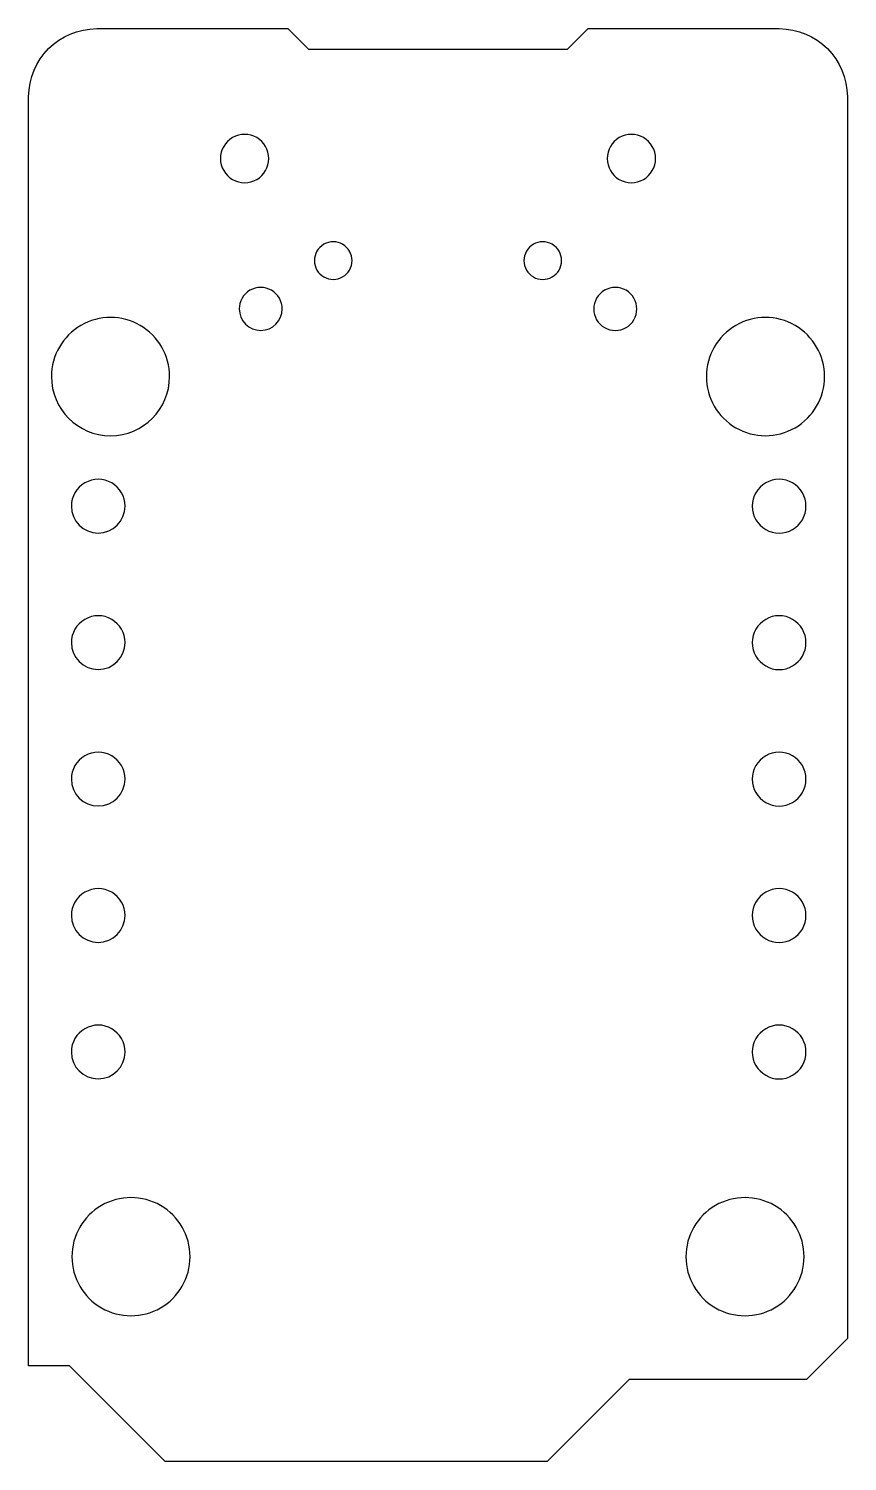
# Model space of a CAD drawing. Extents: x 0 to 15.2, y 0 to 26.7.
import ezdxf

# ---------------------------------------------------------------- set-up
doc = ezdxf.new("R2010")
doc.units = 0
doc.layers.add('Ebene_1', color=7, linetype='CONTINUOUS')

msp = doc.modelspace()

# ---------------------------------------------------------------- linework, layer by layer
at = {"layer": 'Ebene_1', "color": 7}
for points in [[(1.27, 26.669909), (4.826, 26.669909), (5.207, 26.288909), (10.033, 26.288909), (10.414, 26.669909), (13.97, 26.669909)], [(15.24, 25.399909), (15.24, 2.28593), (14.478, 1.524), (11.176, 1.524), (9.652, 0), (2.54, 0), (0.762, 1.778), (0, 1.778)]]:
    msp.add_lwpolyline(points, dxfattribs=at)
for points in [[(3.57, 24.251913)], [(10.77002, 24.251913)], [(5.31999, 22.351929)], [(9.21999, 22.351929)], [(3.91999, 21.451923)], [(10.52001, 21.451923)], [(0.424, 20.192929)], [(12.616, 20.192929)], [(0.7954, 17.779929)], [(13.47001, 17.779929)], [(0.7954, 15.239929)], [(13.47001, 15.239929)], [(0.7954, 12.699928)], [(13.47001, 12.699928)], [(0.7954, 10.159928)], [(13.47001, 10.159928)], [(0.7954, 7.619928)], [(13.47001, 7.619928)], [(0.805, 3.809927)], [(12.235, 3.809927)]]:
    msp.add_lwpolyline(points, close=True, dxfattribs=at)
for points in [[(0, 25.399909), (0, 26.101311), (0.568598, 26.669909), (1.27, 26.669909)], [(13.97, 26.669909), (14.671402, 26.669909), (15.24, 26.101311), (15.24, 25.399909)], [(0, 1.778), (0, 1.778), (0, 25.399909), (0, 25.399909)], [(3.795, 24.641624), (3.65577, 24.56124), (3.57, 24.412683), (3.57, 24.251913)], [(4.245, 24.641624), (4.10577, 24.722009), (3.93423, 24.722009), (3.795, 24.641624)], [(4.47, 24.251913), (4.47, 24.412683), (4.38423, 24.56124), (4.245, 24.641624)], [(10.99502, 24.641624), (10.85579, 24.56124), (10.77002, 24.412683), (10.77002, 24.251913)], [(11.44502, 24.641624), (11.30579, 24.722009), (11.13425, 24.722009), (10.99502, 24.641624)], [(11.67002, 24.251913), (11.67002, 24.412683), (11.58425, 24.56124), (11.44502, 24.641624)], [(3.57, 24.251913), (3.57, 24.091143), (3.65577, 23.942586), (3.795, 23.862202)], [(4.245, 23.862202), (4.38423, 23.942586), (4.47, 24.091143), (4.47, 24.251913)], [(10.77002, 24.251913), (10.77002, 24.091143), (10.85579, 23.942586), (10.99502, 23.862202)], [(11.44502, 23.862202), (11.58425, 23.942586), (11.67002, 24.091143), (11.67002, 24.251913)], [(3.795, 23.862202), (3.93423, 23.781817), (4.10577, 23.781817), (4.245, 23.862202)], [(10.99502, 23.862202), (11.13425, 23.781817), (11.30579, 23.781817), (11.44502, 23.862202)], [(5.844998, 22.655042), (5.736706, 22.717565), (5.603284, 22.717565), (5.494993, 22.655042)], [(9.745291, 22.655907), (9.636848, 22.718661), (9.503132, 22.718661), (9.394689, 22.655907)], [(5.494993, 22.655042), (5.386701, 22.59252), (5.31999, 22.476974), (5.31999, 22.351929)], [(6.02, 22.351929), (6.02, 22.476974), (5.953289, 22.59252), (5.844998, 22.655042)], [(9.394689, 22.655907), (9.286245, 22.593154), (9.219617, 22.47722), (9.21999, 22.351929)], [(9.91999, 22.351929), (9.920363, 22.47722), (9.853735, 22.593154), (9.745291, 22.655907)], [(5.31999, 22.351929), (5.31999, 22.226884), (5.386701, 22.111338), (5.494993, 22.048816)], [(5.844998, 22.048816), (5.953289, 22.111338), (6.02, 22.226884), (6.02, 22.351929)], [(9.21999, 22.351929), (9.219617, 22.226638), (9.286245, 22.110704), (9.394689, 22.047951)], [(9.745291, 22.047951), (9.853735, 22.110704), (9.920363, 22.226638), (9.91999, 22.351929)], [(4.5202, 21.798939), (4.396333, 21.870554), (4.243647, 21.870554), (4.11978, 21.798939)], [(5.494993, 22.048816), (5.603284, 21.986293), (5.736706, 21.986293), (5.844998, 22.048816)], [(9.394689, 22.047951), (9.503132, 21.985197), (9.636848, 21.985197), (9.745291, 22.047951)], [(11.12022, 21.798939), (10.996353, 21.870554), (10.843667, 21.870554), (10.7198, 21.798939)], [(4.11978, 21.798939), (3.995913, 21.727324), (3.91973, 21.595002), (3.91999, 21.451923)], [(4.71999, 21.451923), (4.72025, 21.595002), (4.644067, 21.727324), (4.5202, 21.798939)], [(10.7198, 21.798939), (10.595933, 21.727324), (10.51975, 21.595002), (10.52001, 21.451923)], [(11.32001, 21.451923), (11.32027, 21.595002), (11.244087, 21.727324), (11.12022, 21.798939)], [(2.074, 21.145557), (1.733659, 21.342053), (1.314341, 21.342053), (0.974, 21.145557)], [(3.91999, 21.451923), (3.920391, 21.231293), (4.099359, 21.052649), (4.31999, 21.052649)], [(4.31999, 21.052649), (4.540621, 21.052649), (4.719589, 21.231293), (4.71999, 21.451923)], [(10.52001, 21.451923), (10.51975, 21.308844), (10.595933, 21.176522), (10.7198, 21.104907)], [(11.12022, 21.104907), (11.244087, 21.176522), (11.32027, 21.308844), (11.32001, 21.451923)], [(14.266, 21.145557), (13.925659, 21.342053), (13.506341, 21.342053), (13.166, 21.145557)], [(0.974, 21.145557), (0.633659, 20.949061), (0.424, 20.585921), (0.424, 20.192929)], [(2.624, 20.192929), (2.624, 20.585921), (2.414341, 20.949061), (2.074, 21.145557)], [(10.7198, 21.104907), (10.843667, 21.033292), (10.996353, 21.033292), (11.12022, 21.104907)], [(13.166, 21.145557), (12.825659, 20.949061), (12.616, 20.585921), (12.616, 20.192929)], [(14.816, 20.192929), (14.816, 20.585921), (14.606341, 20.949061), (14.266, 21.145557)], [(0.424, 20.192929), (0.424, 19.585416), (0.916487, 19.092929), (1.524, 19.092929)], [(1.524, 19.092929), (2.131513, 19.092929), (2.624, 19.585416), (2.624, 20.192929)], [(12.616, 20.192929), (12.616, 19.799937), (12.825659, 19.436797), (13.166, 19.240301)], [(14.266, 19.240301), (14.606341, 19.436797), (14.816, 19.799937), (14.816, 20.192929)], [(13.166, 19.240301), (13.506341, 19.043805), (13.925659, 19.043805), (14.266, 19.240301)], [(1.045135, 18.213706), (0.8903, 18.124186), (0.795072, 17.95878), (0.7954, 17.779929)], [(1.545665, 18.213706), (1.39083, 18.303226), (1.19997, 18.303226), (1.045135, 18.213706)], [(1.7954, 17.779929), (1.795728, 17.95878), (1.7005, 18.124186), (1.545665, 18.213706)], [(13.719743, 18.213711), (13.564907, 18.124189), (13.46968, 17.958781), (13.47001, 17.779929)], [(14.220277, 18.213711), (14.065441, 18.303232), (13.874579, 18.303232), (13.719743, 18.213711)], [(14.47001, 17.779929), (14.47034, 17.958781), (14.375113, 18.124189), (14.220277, 18.213711)], [(0.7954, 17.779929), (0.795906, 17.504144), (1.019615, 17.280845), (1.2954, 17.280845)], [(1.2954, 17.280845), (1.571185, 17.280845), (1.794894, 17.504144), (1.7954, 17.779929)], [(13.47001, 17.779929), (13.46968, 17.601077), (13.564907, 17.435669), (13.719743, 17.346147)], [(14.220277, 17.346147), (14.375113, 17.435669), (14.47034, 17.601077), (14.47001, 17.779929)], [(13.719743, 17.346147), (13.874579, 17.256626), (14.065441, 17.256626), (14.220277, 17.346147)], [(1.545665, 15.673706), (1.39083, 15.763226), (1.19997, 15.763226), (1.045135, 15.673706)], [(14.220277, 15.673711), (14.065441, 15.763232), (13.874579, 15.763232), (13.719743, 15.673711)], [(1.045135, 15.673706), (0.8903, 15.584186), (0.795072, 15.41878), (0.7954, 15.239929)], [(1.7954, 15.239929), (1.795728, 15.41878), (1.7005, 15.584186), (1.545665, 15.673706)], [(13.719743, 15.673711), (13.564907, 15.584189), (13.46968, 15.418781), (13.47001, 15.239929)], [(14.47001, 15.239929), (14.47034, 15.418781), (14.375113, 15.584189), (14.220277, 15.673711)], [(0.7954, 15.239929), (0.795906, 14.964144), (1.019615, 14.740845), (1.2954, 14.740845)], [(1.2954, 14.740845), (1.571185, 14.740845), (1.794894, 14.964144), (1.7954, 15.239929)], [(13.47001, 15.239929), (13.46968, 15.061077), (13.564907, 14.895669), (13.719743, 14.806147)], [(14.220277, 14.806147), (14.375113, 14.895669), (14.47034, 15.061077), (14.47001, 15.239929)], [(13.719743, 14.806147), (13.874579, 14.716626), (14.065441, 14.716626), (14.220277, 14.806147)], [(1.045135, 13.133705), (0.8903, 13.044185), (0.795072, 12.878779), (0.7954, 12.699928)], [(1.545665, 13.133705), (1.39083, 13.223225), (1.19997, 13.223225), (1.045135, 13.133705)], [(1.7954, 12.699928), (1.795728, 12.878779), (1.7005, 13.044185), (1.545665, 13.133705)], [(13.719743, 13.13371), (13.564907, 13.044188), (13.46968, 12.87878), (13.47001, 12.699928)], [(14.220277, 13.13371), (14.065441, 13.223231), (13.874579, 13.223231), (13.719743, 13.13371)], [(14.47001, 12.699928), (14.47034, 12.87878), (14.375113, 13.044188), (14.220277, 13.13371)], [(0.7954, 12.699928), (0.795906, 12.424143), (1.019615, 12.200844), (1.2954, 12.200844)], [(1.2954, 12.200844), (1.571185, 12.200844), (1.794894, 12.424143), (1.7954, 12.699928)], [(13.47001, 12.699928), (13.46968, 12.521076), (13.564907, 12.355668), (13.719743, 12.266146)], [(14.220277, 12.266146), (14.375113, 12.355668), (14.47034, 12.521076), (14.47001, 12.699928)], [(13.719743, 12.266146), (13.874579, 12.176625), (14.065441, 12.176625), (14.220277, 12.266146)], [(1.545665, 10.593705), (1.39083, 10.683225), (1.19997, 10.683225), (1.045135, 10.593705)], [(14.220277, 10.59371), (14.065441, 10.683231), (13.874579, 10.683231), (13.719743, 10.59371)], [(1.045135, 10.593705), (0.8903, 10.504185), (0.795072, 10.338779), (0.7954, 10.159928)], [(1.7954, 10.159928), (1.795728, 10.338779), (1.7005, 10.504185), (1.545665, 10.593705)], [(13.719743, 10.59371), (13.564907, 10.504188), (13.46968, 10.33878), (13.47001, 10.159928)], [(14.47001, 10.159928), (14.47034, 10.33878), (14.375113, 10.504188), (14.220277, 10.59371)], [(0.7954, 10.159928), (0.795906, 9.884143), (1.019615, 9.660844), (1.2954, 9.660844)], [(1.2954, 9.660844), (1.571185, 9.660844), (1.794894, 9.884143), (1.7954, 10.159928)], [(13.47001, 10.159928), (13.46968, 9.981076), (13.564907, 9.815668), (13.719743, 9.726146)], [(14.220277, 9.726146), (14.375113, 9.815668), (14.47034, 9.981076), (14.47001, 10.159928)], [(13.719743, 9.726146), (13.874579, 9.636625), (14.065441, 9.636625), (14.220277, 9.726146)], [(1.045135, 8.053705), (0.8903, 7.964185), (0.795072, 7.798779), (0.7954, 7.619928)], [(1.545665, 8.053705), (1.39083, 8.143225), (1.19997, 8.143225), (1.045135, 8.053705)], [(1.7954, 7.619928), (1.795728, 7.798779), (1.7005, 7.964185), (1.545665, 8.053705)], [(13.719743, 8.05371), (13.564907, 7.964188), (13.46968, 7.79878), (13.47001, 7.619928)], [(14.220277, 8.05371), (14.065441, 8.143231), (13.874579, 8.143231), (13.719743, 8.05371)], [(14.47001, 7.619928), (14.47034, 7.79878), (14.375113, 7.964188), (14.220277, 8.05371)], [(0.7954, 7.619928), (0.795906, 7.344143), (1.019615, 7.120844), (1.2954, 7.120844)], [(1.2954, 7.120844), (1.571185, 7.120844), (1.794894, 7.344143), (1.7954, 7.619928)], [(13.47001, 7.619928), (13.46968, 7.441076), (13.564907, 7.275668), (13.719743, 7.186146)], [(14.220277, 7.186146), (14.375113, 7.275668), (14.47034, 7.441076), (14.47001, 7.619928)], [(13.719743, 7.186146), (13.874579, 7.096625), (14.065441, 7.096625), (14.220277, 7.186146)], [(2.455, 4.762555), (2.114659, 4.959051), (1.695341, 4.959051), (1.355, 4.762555)], [(13.885, 4.762555), (13.544659, 4.959051), (13.125341, 4.959051), (12.785, 4.762555)], [(1.355, 4.762555), (1.014659, 4.566059), (0.805, 4.202919), (0.805, 3.809927)], [(3.005, 3.809927), (3.005, 4.202919), (2.795341, 4.566059), (2.455, 4.762555)], [(12.785, 4.762555), (12.444659, 4.566059), (12.235, 4.202919), (12.235, 3.809927)], [(14.435, 3.809927), (14.435, 4.202919), (14.225341, 4.566059), (13.885, 4.762555)], [(0.805, 3.809927), (0.805, 3.416935), (1.014659, 3.053795), (1.355, 2.857299)], [(2.455, 2.857299), (2.795341, 3.053795), (3.005, 3.416935), (3.005, 3.809927)], [(12.235, 3.809927), (12.235, 3.416935), (12.444659, 3.053795), (12.785, 2.857299)], [(13.885, 2.857299), (14.225341, 3.053795), (14.435, 3.416935), (14.435, 3.809927)], [(1.355, 2.857299), (1.695341, 2.660803), (2.114659, 2.660803), (2.455, 2.857299)], [(12.785, 2.857299), (13.125341, 2.660803), (13.544659, 2.660803), (13.885, 2.857299)]]:
    msp.add_open_spline(points, degree=3, dxfattribs=at)

doc.saveas('drawing.dxf')
